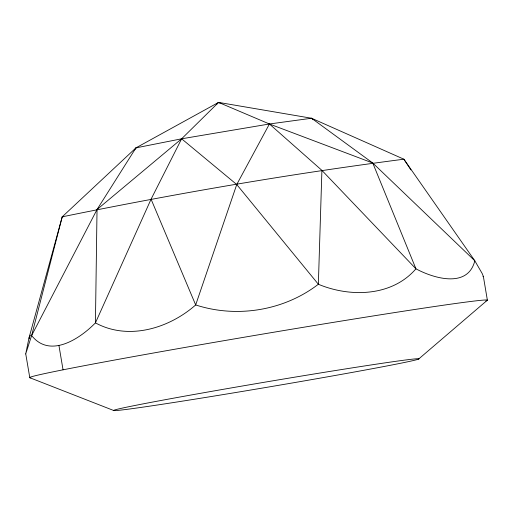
<?xml version="1.0" encoding="UTF-8"?>
<svg xmlns="http://www.w3.org/2000/svg" width="513" height="513" viewBox="0 0 513 513"><rect width="100%" height="100%" fill="white"/><g stroke="black" fill="none" stroke-linecap="round" stroke-linejoin="round"><path stroke-width="0.77" d="M410.887 169.88L403.885 159.203C289.338 174.003 175.363 193.677 62.214 216.826L31.626 335.547L25.708 353.932L28.972 338.048L62.214 216.826L135.958 147.866L218.57 102.401L269.421 123.986L321.907 170.374L318.355 284.253C283.965 310.686 236.839 318.368 195.677 304.94L151.072 199.185L181.628 138.799L218.57 102.401L311.551 118.246L403.885 159.203L474.82 260.796L482.214 273.57L483.451 276.654L482.932 276.526M151.072 199.185L95.431 322.876C80.028 338.708 49.902 358.767 31.626 335.547L97.034 209.528L135.958 147.866L181.628 138.799L269.421 123.986L311.551 118.246L372.765 163.019L474.82 260.796C467.882 288.646 433.677 278.399 415.947 268.818L321.907 170.374M30.434 335.207L28.972 338.048L29.542 338.881M134.656 149.86L135.958 147.866L137.279 147.686M216.858 104.081L218.57 102.401L219.981 103.145M418.544 359.113A154.766 2.7 -9.6 0 0 199.39 393.516A154.766 2.7 -9.6 0 0 181.006 401.358A154.766 2.7 -9.6 0 0 418.544 359.113L486.914 300.567M310.128 118.529L311.551 118.246L312.776 119.272M62.214 216.826L63.516 216.672M113.796 410.541L29.792 377.709L25.746 353.906M58.95 345.57L63.048 369.815M483.419 276.712L487.35 300.073M30.838 377.812A232.145 4.053 -9.6 0 1 260.739 334.418A232.145 4.053 -9.6 0 1 485.83 300.958M97.034 209.528L95.431 322.876C128.397 340.805 168.957 328.461 195.677 304.94L236.749 184.533L269.421 123.986L372.765 163.019L415.947 268.818C391.926 296.623 350.232 297.553 318.355 284.253L236.749 184.533L181.628 138.799L97.034 209.528"/></g></svg>
